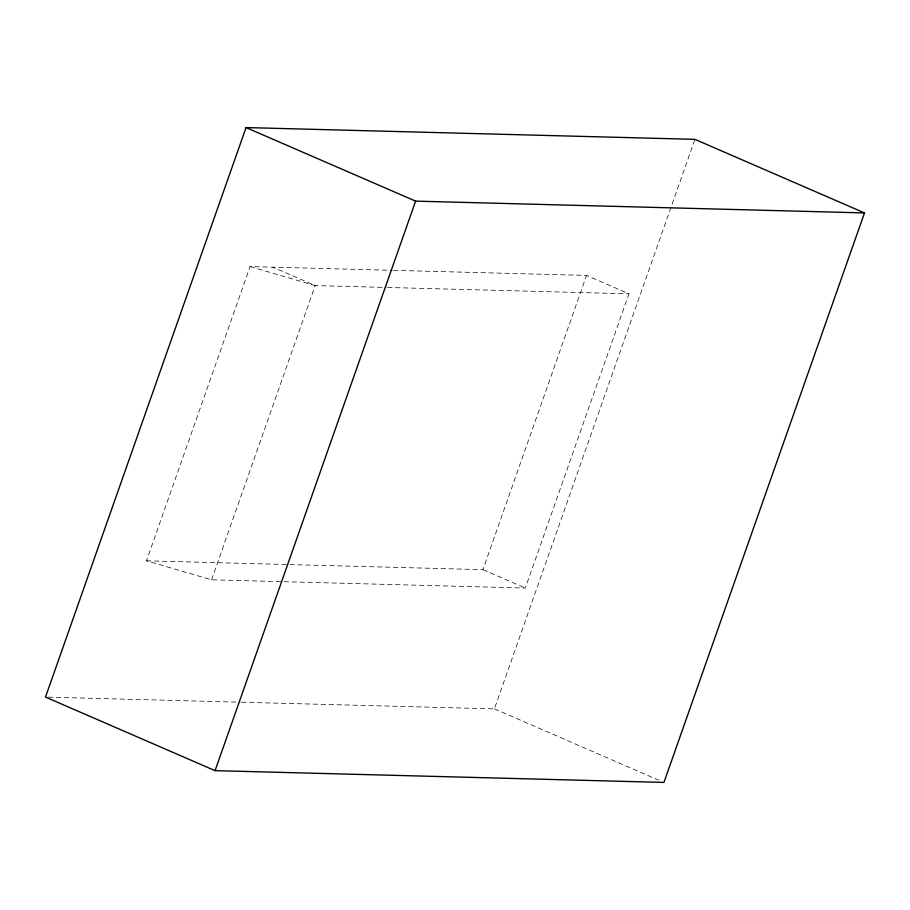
<?xml version="1.0" encoding="UTF-8"?>
<svg xmlns="http://www.w3.org/2000/svg" width="910" height="910" viewBox="0 0 910 910"><rect width="100%" height="100%" fill="white"/><g stroke="black" fill="none" stroke-linecap="round" stroke-linejoin="round"><path stroke-width="0.68" stroke-dasharray="4.55 3.41" d="M393.461 270.35L586.552 275.411L628.935 293.805L525.32 588.053L211.552 579.807L146.476 560.822L250.102 266.584L392.039 270.304M211.552 579.807L315.178 285.569L386.159 287.435M289.858 564.587L482.926 569.66L586.552 275.411M241.525 702.224L494.38 708.867L694.933 139.355M387.58 287.469L628.935 293.805M146.476 560.822L288.436 564.553M48.344 697.151L240.103 702.19M250.102 266.584L315.178 285.569L272.784 267.176M482.926 569.66L525.32 588.053M494.38 708.867L658.726 780.166"/><path stroke-width="1.36" d="M246.053 127.571L45.5 697.071L215.067 770.645L663.947 782.429L864.5 212.929L694.933 139.355L246.053 127.571L415.62 201.133L864.5 212.929M215.067 770.645L415.62 201.133"/></g></svg>
